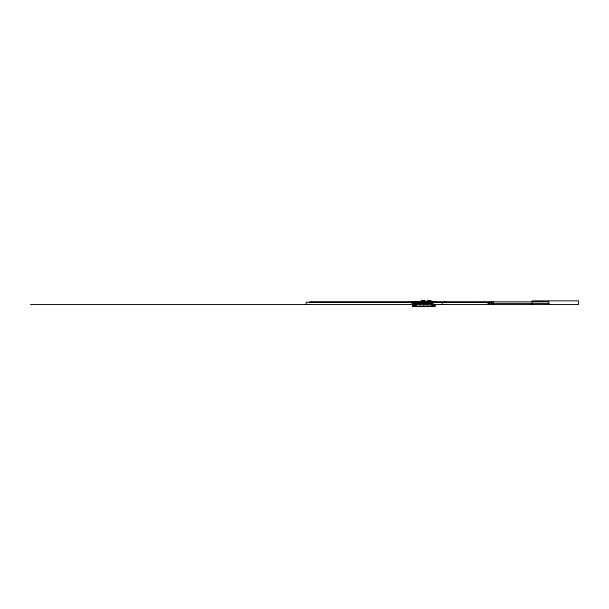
<?xml version="1.0" encoding="UTF-8"?>
<svg xmlns="http://www.w3.org/2000/svg" width="609" height="609" viewBox="0 0 609 609"><rect width="100%" height="100%" fill="white"/><g stroke="black" fill="none" stroke-linecap="round" stroke-linejoin="round"><path stroke-width="0.91" d="M421.405 301.44L421.466 302.201L421.991 302.254L421.405 302.117L421.573 300.808L424.793 300.8L424.793 302.171L423.697 302.193M428.066 301.721L427.663 302.171L427.678 300.762L428.333 301.173L427.784 300.968L430.875 300.808L430.989 302.201L429.307 301.82M428.325 301.166L427.67 300.793L427.868 302.117M430.479 302.14L430 301.379M429.52 301.021C428.782 302.361 431.263 302.467 430.007 301.303M430.228 301.721C431.781 300.846 426.924 300.975 427.845 300.747M436.326 302.308L436.326 301.805M424.123 301.524C425.607 299.301 423.354 302.536 424.359 301.524M427.602 301.79L429.855 301.919M424.831 302.117L424.777 300.8M424.854 301.919C425.478 300.412 422.562 300.534 422.676 301.181M422.045 301.881L422.235 301.455L422.334 301.836M429.566 301.881L429.383 301.478M424.009 301.135L424.031 302.171L424.047 300.777L422.136 301.196L421.375 301.912L421.755 302.178M427.815 301.524C426.825 300.762 429.771 300.717 429.992 301.805M421.626 301.379L421.458 302.133M430.434 302.186L431.065 301.836L430.677 301.988M421.793 301.6C422.007 300.481 422.768 300.625 421.466 301.029M422.311 301.478L421.824 301.782M423.042 301.455L423.08 302.209L423.636 302.072M423.559 301.501L423.575 302.125M423.674 301.874L423.156 301.485M428.584 301.485C428.911 302.467 427.64 302.064 428.553 302.064M428.614 302.209L428.797 301.485M429.825 301.6C429.307 299.986 429.436 301.409 430.053 302.201M421.603 301.44L421.603 302.041L423.438 302.072M430.662 301.858L428.47 301.47M423.247 300.785L424.671 301.128M423.697 300.785L423.879 301.128M430.753 302.171L430.944 300.953M430.966 301.874L548.922 301.805L548.922 304.5M423.08 301.995L423.08 300.785M421.87 302.034L421.382 301.858M429.992 302.011L429.68 301.866M428.462 300.785L428.348 300.998M422.067 301.379L422.341 300.785L421.793 300.762M423.803 301.295L423.072 301.28M422.067 301.128L424.701 300.991L424.306 301.128M422.433 301.128L422.471 300.991M423.605 301.128L423.27 301.013M422.136 301.219L421.192 301.531L421.755 301.295M427.67 300.793C429.543 302.018 429.056 300.252 427.815 301.166M428.058 301.881L428.211 302.254M424.816 301.135L422.037 301.006M419.228 303.548L419.342 303.183M419.609 303.442C412.666 303.975 420.088 302.445 419.319 303.442M423.019 303.548L422.92 303.175M423.407 303.442C416.457 303.975 423.879 302.445 423.11 303.442M426.81 303.548L426.901 303.145M427.198 303.442C420.248 303.975 427.67 302.445 426.901 303.442M430.601 303.548L430.715 303.183M430.989 303.442C424.039 303.975 431.461 302.445 430.692 303.442M422.09 301.013L422.281 302.201M413.29 303.183L432.527 303.145M417.089 303.183L417.043 302.414M428.462 303.183L428.424 302.414M422.874 301.813L309.836 301.805L309.836 302.308M430.167 300.808L430.601 301.181M430.396 300.762L430.868 300.785L427.678 300.785M427.921 301.28L428.569 301.295M421.474 301.303L422.296 301.379M423.072 301.379L424.724 301.295M424.123 301.166L424.488 301.151M424.633 301.524L423.894 301.622M422.357 300.785L424.435 300.785M531.992 300.846L578.55 300.846L578.55 304.5L30.45 304.5M430.647 300.991L430.091 300.785M429.193 300.785L427.777 301.128M429.353 301.364L430.578 301.341M430.829 301.303C431.591 301.257 429.885 301.668 430.228 302.011M421.405 301.379L424.854 301.386M429.688 301.379L427.602 301.386L428.942 301.379M431.058 301.409L429.916 301.151M429.931 301.721L430.373 301.744M424.374 301.805L428.416 301.843M415.81 305.741L415.81 303.183L413.047 303.183L413.047 301.965L434.636 301.965L434.636 302.414M413.092 301.965L434.56 302.155M491.79 302.308L306.175 302.308L306.175 304.5M413.047 302.414L432.39 302.414M411.258 302.308L413.009 302.544M432.002 303.183L431.865 305.741M413.138 303.404L415.574 303.404L415.574 304.5M487.74 303.404L548.922 303.404M420.484 303.442L420.865 303.548M424.275 303.442L424.656 303.548M412.4 306.16L435.275 306.106L431.347 305.741L431.469 306.525L416.054 306.525M428.675 303.175L428.599 302.414M424.755 303.175L424.808 302.414M420.964 303.175L421.017 302.414M411.258 302.544L412.62 304.135L412.62 305.741M422.897 302.209L422.836 301.721M413.123 302.155L413.138 304.5M430.152 301.128L430.068 301.379M532.197 301.805L532.197 304.5M493.252 301.805L493.252 304.5M491.79 301.805L491.79 303.404M488.585 302.308L488.585 304.5M444.928 301.805L444.928 302.308M442.279 302.308L442.279 304.5M435.054 304.135L435.054 305.741M433.882 302.308L432.223 302.308M433.798 302.308L432.436 304.135L432.398 306.16M432.124 302.308L432.078 304.5M430.555 306.106L430.555 306.525M428.348 306.106L428.348 306.525M427.602 306.106L427.602 306.525M427.51 306.106L427.434 306.525M426.772 306.472L426.764 306.106M424.633 302.414L424.572 303.442M424.557 306.106L424.557 306.525M423.811 306.106L423.811 306.525M423.719 306.106L423.643 306.525M422.966 306.106L422.981 306.525M420.834 302.414L420.773 303.442M420.766 306.106L420.766 306.525M420.02 306.106L419.921 306.525M419.175 306.106L419.175 306.525M417.287 303.145L417.226 302.414M416.975 306.106L416.975 306.525M416.32 306.16L416.32 305.741L412.46 305.741L412.46 306.16M416.13 306.106L416.13 306.525M415.673 302.414L415.551 302.308M414.265 301.805L414.265 302.308M413.511 305.741L413.511 306.16M413.435 302.414L413.313 303.175M413.252 302.414L413.184 305.741"/></g></svg>
